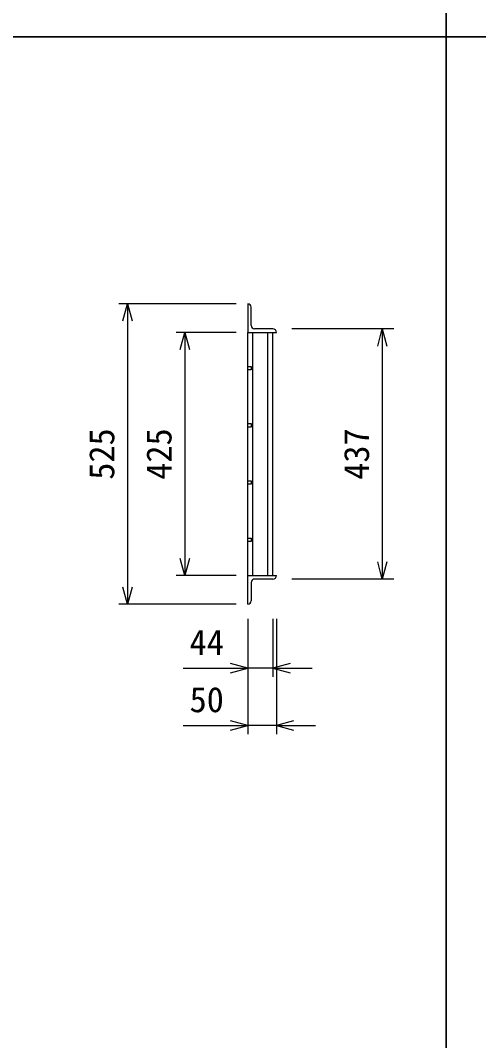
# Model space of a CAD drawing. Units: millimetres, scale not verified. Extents: x -25200 to 25200, y -8910 to 8910.
# Drawn here: x -5860 to -5060, y -3532 to -1750 of the extents above; entities that cross this region are included whole.
import ezdxf
from ezdxf.enums import TextEntityAlignment as Align

# ---------------------------------------------------------------- set-up
doc = ezdxf.new("R2010")
doc.units = ezdxf.units.MM
doc.header["$LTSCALE"] = 30
for name, color, linetype, lineweight in [('0-0_DIM', 7, 'Continuous', 25), ('0-2_HATCH', 6, 'Continuous', 25), ('0-6_TXT', 7, 'Continuous', 25)]:
    doc.layers.add(name, color=color, linetype=linetype, lineweight=lineweight)
doc.styles.add('ＭＳ ゴシック', font='')
doc.styles.get('ＭＳ ゴシック').set_extended_font_data('MS Gothic')

msp = doc.modelspace()

# ---------------------------------------------------------------- linework, layer by layer
at = {"layer": '0-0_DIM'}
for p, q in [((-5483.18, -2245.01), (-5688.18, -2245.01)), ((-5673.18, -2245.01), (-5673.18, -2770.01)), ((-5483.18, -2295.01), (-5588.18, -2295.01)), ((-5573.18, -2295.01), (-5573.18, -2720.01)), ((-5208.1, -2289.01), (-5386.18, -2289.01)), ((-5228.1, -2289.01), (-5228.1, -2726.01)), ((-5483.18, -2720.01), (-5588.18, -2720.01)), ((-5208.1, -2726.01), (-5386.18, -2726.01)), ((-5483.18, -2770.01), (-5688.18, -2770.01)), ((-5463.18, -2795.23), (-5463.18, -2996.82)), ((-5419.18, -2795.23), (-5419.18, -2896.82)), ((-5413.18, -2795.23), (-5413.18, -2996.82)), ((-5575.79, -2881.82), (-5463.18, -2881.82)), ((-5419.18, -2881.82), (-5463.18, -2881.82)), ((-5419.18, -2881.82), (-5350.71, -2881.82)), ((-5575.79, -2981.82), (-5463.18, -2981.82)), ((-5413.18, -2981.82), (-5463.18, -2981.82)), ((-5413.18, -2981.82), (-5344.71, -2981.82))]:
    msp.add_line(p, q, dxfattribs=at)
for points in [[(-5681.22, -2275.01), (-5673.18, -2245.01), (-5665.14, -2275.01)], [(-5581.22, -2325.01), (-5573.18, -2295.01), (-5565.14, -2325.01)], [(-5236.14, -2319.01), (-5228.1, -2289.01), (-5220.07, -2319.01)], [(-5565.14, -2690.01), (-5573.18, -2720.01), (-5581.22, -2690.01)], [(-5220.07, -2696.01), (-5228.1, -2726.01), (-5236.14, -2696.01)], [(-5665.14, -2740.01), (-5673.18, -2770.01), (-5681.22, -2740.01)], [(-5493.18, -2889.85), (-5463.18, -2881.82), (-5493.18, -2873.78)], [(-5389.18, -2873.78), (-5419.18, -2881.82), (-5389.18, -2889.85)], [(-5493.18, -2989.85), (-5463.18, -2981.82), (-5493.18, -2973.78)], [(-5383.18, -2973.78), (-5413.18, -2981.82), (-5383.18, -2989.85)]]:
    msp.add_lwpolyline(points, dxfattribs=at)
at = {"layer": '0-2_HATCH'}
for p, q in [((-5463.18, -2245.01), (-5463.18, -2295.01)), ((-5457.18, -2283.01), (-5457.18, -2251.01)), ((-5463.18, -2720.01), (-5463.18, -2295.01)), ((-5463.18, -2295.01), (-5413.18, -2295.01)), ((-5454.18, -2720.01), (-5454.18, -2295.01)), ((-5419.18, -2289.01), (-5451.18, -2289.01)), ((-5428.18, -2720.01), (-5428.18, -2295.01)), ((-5419.18, -2720.01), (-5419.18, -2295.01)), ((-5463.18, -2720.01), (-5413.18, -2720.01)), ((-5463.18, -2770.01), (-5463.18, -2720.01)), ((-5419.18, -2726.01), (-5451.18, -2726.01)), ((-5457.18, -2732.01), (-5457.18, -2764.01))]:
    msp.add_line(p, q, dxfattribs=at)
for points in [[(-5463.18, -2360.51), (-5463.18, -2354.51), (-5457.18, -2354.51), (-5457.18, -2360.51)], [(-5463.18, -2460.51), (-5463.18, -2454.51), (-5457.18, -2454.51), (-5457.18, -2460.51)], [(-5463.18, -2560.51), (-5463.18, -2554.51), (-5457.18, -2554.51), (-5457.18, -2560.51)], [(-5463.18, -2660.51), (-5463.18, -2654.51), (-5457.18, -2654.51), (-5457.18, -2660.51)]]:
    msp.add_lwpolyline(points, close=True, dxfattribs=at)
for centre, start, end in [((-5463.18, -2251.01), 0, 90), ((-5451.18, -2283.01), 180, 270), ((-5419.18, -2295.01), 0, 90), ((-5451.18, -2732.01), 90, 180), ((-5419.18, -2720.01), 270, 0), ((-5463.18, -2764.01), 270, 0)]:
    msp.add_arc(centre, 6, start, end, dxfattribs=at)
at = {"layer": '0-6_TXT'}
for points in [[(-9316.68, -1778.68), (-5116.68, -1778.68), (-5116.68, -1618.68), (-9316.68, -1618.68)], [(-5116.68, -1778.68), (-916.68, -1778.68), (-916.68, -1618.68), (-5116.68, -1618.68)], [(-7216.68, -7188.51), (-5116.68, -7188.51), (-5116.68, -1778.68), (-7216.68, -1778.68)], [(-5116.68, -7188.51), (-3016.68, -7188.51), (-3016.68, -1778.68), (-5116.68, -1778.68)]]:
    msp.add_lwpolyline(points, close=True, dxfattribs=at)

# ---------------------------------------------------------------- texts
at = {"layer": '0-0_DIM', "style": 'ＭＳ ゴシック'}
for s, p in [('525', (-5683.18, -2552.51)), ('425', (-5583.18, -2552.51)), ('437', (-5238.1, -2552.51))]:
    msp.add_text(s, height=43.99, rotation=90, dxfattribs=at).set_placement(p, align=Align.BOTTOM_LEFT)
for s, p in [('44', (-5564.81, -2871.82)), ('50', (-5564.81, -2971.82))]:
    msp.add_text(s, height=43.99, dxfattribs=at).set_placement(p, align=Align.BOTTOM_LEFT)

doc.saveas('drawing.dxf')
